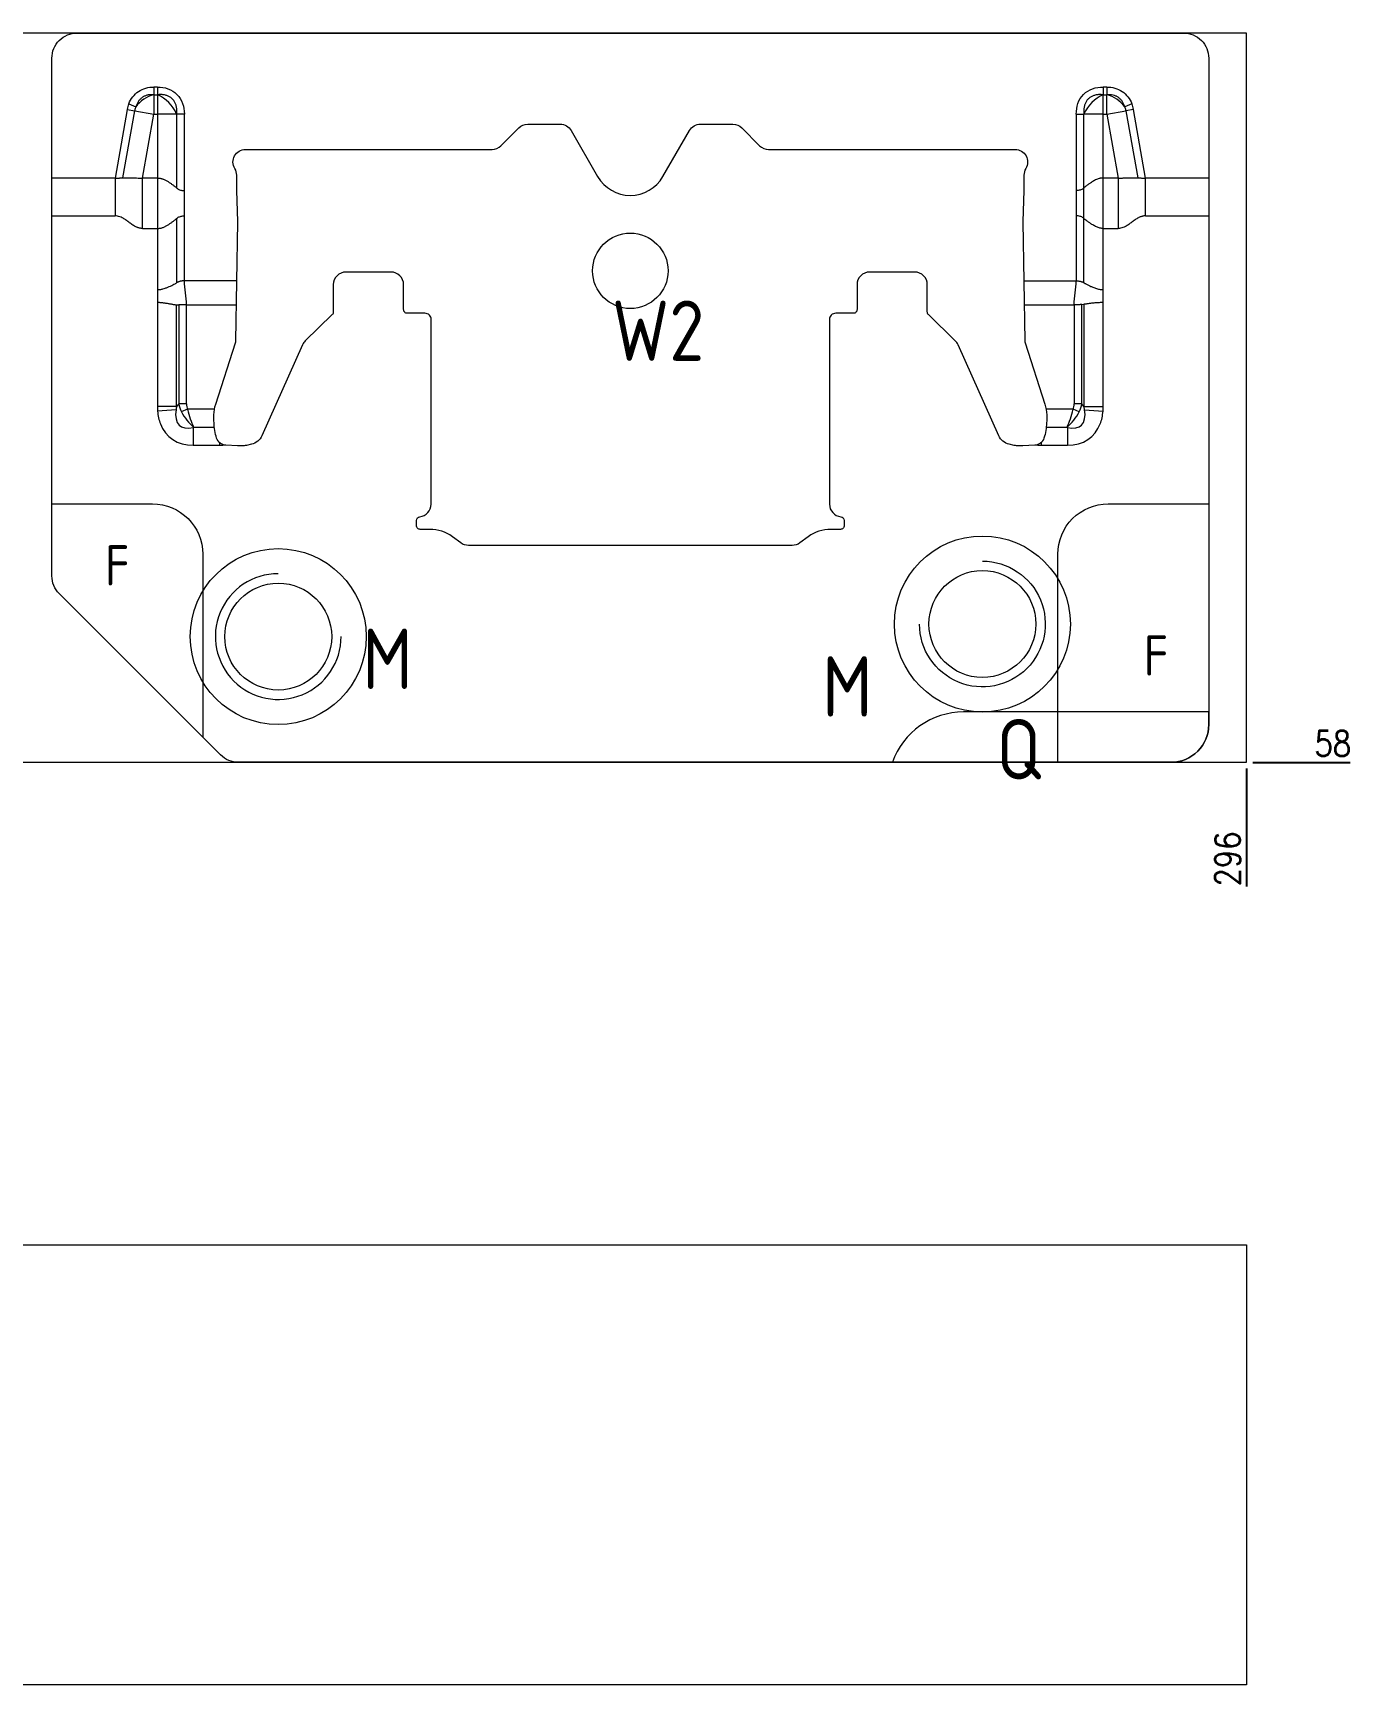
# Model space of a CAD drawing. Header units: millimetres. Extents: x 102521 to 102970, y 653 to 942.
# Drawn here: x 102853.4 to 102958.3, y 803.3 to 934.7 of the extents above; entities that cross this region are included whole.
import ezdxf
from ezdxf.enums import TextEntityAlignment as Align

# ---------------------------------------------------------------- set-up
doc = ezdxf.new("R2010")
doc.units = ezdxf.units.MM
doc.linetypes.add('$TD_AUDIT_GENERATED_(575F8F)', pattern=[0])
doc.linetypes.add('HIDDEN', pattern=[0])
for name, color, linetype in [('DIE_P', 2, 'Continuous'), ('DIE_P_O', 1, '$TD_AUDIT_GENERATED_(575F8F)'), ('DIM', 4, 'Continuous'), ('PRESS', 3, 'Continuous'), ('TEXT', 4, 'Continuous')]:
    doc.layers.add(name, color=color, linetype=linetype)
doc.styles.add('gbenor', font='gbenor.shx', dxfattribs={"bigfont": 'gbcbig.shx'})
doc.styles.get("Standard").update_dxf_attribs({"font": 'txt.shx', "width": 0.85, "bigfont": 'ctxt.shx'})
doc.dimstyles.new('T-2-WX', dxfattribs={"dimtxt": 2, "dimasz": 2, "dimexe": 0.5, "dimexo": 0.5, "dimgap": 0.5, "dimtad": 1, "dimtxsty": 'Standard', "dimblk": 'OPEN30', "dimcen": 0, "dimazin": 3, "dimtfac": 1, "dimtmove": 0, "dimatfit": 3, "dimldrblk": 'OPEN30', "dimlwd": -1, "dimlwe": -1})

# ---------------------------------------------------------------- blocks, each defined once
blk = doc.blocks.new('*D7579')
at = {"layer": 'Defpoints', "color": 0}
for p in [(102653.87, 934.72), (102949.87, 876.72), (102954.87, 876.72)]:
    blk.add_point(p, dxfattribs=at)
at = {"layer": 'DIM', "color": 0}
blk.add_line((102950.37, 876.72), (102958.12, 876.72), dxfattribs=at)
at = {"layer": 'DIM', "color": 0, "lineweight": 5, "insert": (102956.74, 878.22), "char_height": 2, "attachment_point": 5}
blk.add_mtext('58', dxfattribs=at)
blk = doc.blocks.new('_Open30')
blk = doc.blocks.new('*D7582')
at = {"layer": 'Defpoints', "color": 0}
for p in [(102653.87, 934.72), (102949.87, 876.72), (102949.87, 871.72)]:
    blk.add_point(p, dxfattribs=at)
at = {"layer": 'DIM', "color": 0}
blk.add_line((102949.87, 876.22), (102949.87, 866.85), dxfattribs=at)
at = {"layer": 'DIM', "color": 0, "lineweight": 5, "insert": (102948.37, 869.04), "char_height": 2, "attachment_point": 5, "rotation": 90}
blk.add_mtext('296', dxfattribs=at)

msp = doc.modelspace()

# ---------------------------------------------------------------- linework, layer by layer
at = {"layer": 'DIE_P', "linetype": 'Continuous', "lineweight": 5}
for p, q in [((102863.256, 930.426), (102862.962, 930.426)), ((102862.962, 930.426), (102862.962, 929.814)), ((102862.962, 930.426), (102862.962, 929.814)), ((102863.256, 930.426), (102862.962, 930.426)), ((102862.962, 930.426), (102862.962, 929.814)), ((102862.962, 930.426), (102862.962, 929.814)), ((102863.256, 930.426), (102863.256, 930.426)), ((102863.256, 930.426), (102863.256, 929.814)), ((102863.256, 930.426), (102863.256, 929.814)), ((102863.256, 930.426), (102863.256, 930.426)), ((102863.256, 930.426), (102863.256, 929.814)), ((102863.256, 930.426), (102863.256, 929.814)), ((102938.478, 930.426), (102938.477, 930.426)), ((102938.477, 930.426), (102938.477, 929.814)), ((102938.478, 930.426), (102938.477, 930.426)), ((102938.477, 930.426), (102938.477, 929.814)), ((102938.478, 930.426), (102938.478, 929.814)), ((102938.771, 930.426), (102938.478, 930.426)), ((102938.478, 930.426), (102938.478, 929.814)), ((102938.771, 930.426), (102938.478, 930.426)), ((102938.771, 930.426), (102938.771, 929.814)), ((102938.771, 930.426), (102938.771, 929.814)), ((102938.772, 930.426), (102938.772, 929.814)), ((102938.772, 930.426), (102938.772, 929.814)), ((102860.978, 929.095), (102861.545, 928.863)), ((102860.978, 929.095), (102861.545, 928.863)), ((102862.962, 929.814), (102863.256, 929.814)), ((102862.962, 929.814), (102862.962, 928.282)), ((102862.962, 929.814), (102863.256, 929.814)), ((102862.962, 929.814), (102862.962, 928.282)), ((102863.256, 929.814), (102863.256, 928.282)), ((102863.256, 929.814), (102863.256, 928.282)), ((102938.477, 929.814), (102938.771, 929.814)), ((102938.477, 929.814), (102938.771, 929.814)), ((102938.478, 928.282), (102938.478, 929.814)), ((102938.478, 928.282), (102938.478, 929.814)), ((102938.771, 928.282), (102938.771, 929.814)), ((102938.771, 928.282), (102938.771, 929.814)), ((102940.756, 929.095), (102940.189, 928.863)), ((102940.756, 929.095), (102940.189, 928.863)), ((102860.85, 928.654), (102859.887, 923.192)), ((102860.85, 928.654), (102859.887, 923.192)), ((102860.512, 923.205), (102861.454, 928.548)), ((102860.512, 923.205), (102861.454, 928.548)), ((102860.85, 928.654), (102861.454, 928.548)), ((102860.85, 928.654), (102861.454, 928.548)), ((102861.454, 928.548), (102862.962, 928.282)), ((102861.454, 928.548), (102862.962, 928.282)), ((102862.065, 923.192), (102862.962, 928.282)), ((102862.065, 923.192), (102862.962, 928.282)), ((102862.962, 928.282), (102863.256, 928.282)), ((102862.962, 928.282), (102863.256, 928.282)), ((102864.788, 928.282), (102863.256, 928.282)), ((102863.256, 928.282), (102863.256, 923.192)), ((102864.788, 928.282), (102863.256, 928.282)), ((102863.256, 928.282), (102863.256, 923.192)), ((102865.401, 928.282), (102864.788, 928.282)), ((102865.401, 928.282), (102864.788, 928.282)), ((102864.788, 928.282), (102864.788, 922.407)), ((102865.401, 928.282), (102864.788, 928.282)), ((102865.401, 928.282), (102864.788, 928.282)), ((102864.788, 928.282), (102864.788, 922.407)), ((102865.401, 922.192), (102865.401, 928.282)), ((102865.401, 928.282), (102865.401, 928.282)), ((102865.401, 922.192), (102865.401, 928.282)), ((102865.401, 928.282), (102865.401, 928.282)), ((102936.333, 928.282), (102936.333, 928.282)), ((102936.333, 928.282), (102936.946, 928.282)), ((102936.333, 928.282), (102936.946, 928.282)), ((102936.333, 928.282), (102936.333, 922.192)), ((102936.333, 928.282), (102936.333, 928.282)), ((102936.333, 928.282), (102936.946, 928.282)), ((102936.333, 928.282), (102936.946, 928.282)), ((102936.333, 928.282), (102936.333, 922.192)), ((102938.478, 928.282), (102936.946, 928.282)), ((102936.946, 922.407), (102936.946, 928.282)), ((102938.478, 928.282), (102936.946, 928.282)), ((102936.946, 922.407), (102936.946, 928.282)), ((102938.478, 923.192), (102938.478, 928.282)), ((102938.478, 928.282), (102938.771, 928.282)), ((102938.478, 923.192), (102938.478, 928.282)), ((102938.478, 928.282), (102938.771, 928.282)), ((102938.771, 928.282), (102940.28, 928.548)), ((102938.771, 928.282), (102940.28, 928.548)), ((102938.771, 928.282), (102939.668, 923.192)), ((102938.771, 928.282), (102939.668, 923.192)), ((102940.883, 928.654), (102940.28, 928.548)), ((102940.883, 928.654), (102940.28, 928.548)), ((102940.28, 928.548), (102941.222, 923.205)), ((102940.28, 928.548), (102941.222, 923.205)), ((102941.846, 923.192), (102940.883, 928.654)), ((102941.846, 923.192), (102940.883, 928.654)), ((102859.887, 923.192), (102854.867, 923.192)), ((102863.256, 923.192), (102862.065, 923.192)), ((102862.065, 919.182), (102862.065, 923.192)), ((102863.256, 923.192), (102862.065, 923.192)), ((102862.065, 919.182), (102862.065, 923.192)), ((102863.256, 923.192), (102863.256, 919.182)), ((102863.256, 923.192), (102863.256, 919.182)), ((102936.946, 919.967), (102936.946, 922.407)), ((102936.946, 919.967), (102936.946, 922.407)), ((102939.668, 923.192), (102938.478, 923.192)), ((102938.478, 919.182), (102938.478, 923.192)), ((102939.668, 923.192), (102938.478, 923.192)), ((102938.478, 919.182), (102938.478, 923.192)), ((102939.668, 923.192), (102939.668, 919.182)), ((102939.668, 923.192), (102939.668, 919.182)), ((102946.867, 923.192), (102941.846, 923.192)), ((102865.401, 920.182), (102865.401, 922.192)), ((102865.401, 920.182), (102865.401, 922.192)), ((102936.333, 922.192), (102936.333, 920.182)), ((102936.333, 922.192), (102936.333, 920.182)), ((102854.867, 920.182), (102859.887, 920.182)), ((102864.788, 919.967), (102864.788, 914.857)), ((102864.788, 919.967), (102864.788, 914.857)), ((102865.401, 915.011), (102865.401, 920.182)), ((102865.401, 915.011), (102865.401, 920.182)), ((102936.333, 920.182), (102936.333, 915.011)), ((102936.333, 920.182), (102936.333, 915.011)), ((102936.946, 914.857), (102936.946, 919.967)), ((102936.946, 914.857), (102936.946, 919.967)), ((102941.846, 920.182), (102946.867, 920.182)), ((102862.065, 919.182), (102863.256, 919.182)), ((102862.065, 919.182), (102863.256, 919.182)), ((102863.256, 919.182), (102863.256, 914.311)), ((102863.256, 919.182), (102863.256, 914.311)), ((102938.478, 919.182), (102939.668, 919.182)), ((102938.478, 914.311), (102938.478, 919.182)), ((102938.478, 919.182), (102939.668, 919.182)), ((102938.478, 914.311), (102938.478, 919.182)), ((102863.256, 914.311), (102863.256, 913.311)), ((102863.256, 914.311), (102863.256, 913.311)), ((102863.256, 913.311), (102863.256, 905.03)), ((102863.256, 913.311), (102863.256, 905.03)), ((102864.788, 913.109), (102864.957, 913.099)), ((102864.788, 905.03), (102864.788, 913.109)), ((102864.788, 913.109), (102864.957, 913.099)), ((102864.788, 905.03), (102864.788, 913.109)), ((102864.957, 913.099), (102864.957, 905.231)), ((102864.957, 913.099), (102864.957, 905.231)), ((102865.57, 905.231), (102865.57, 913.099)), ((102865.57, 905.231), (102865.57, 913.099)), ((102936.163, 913.099), (102936.163, 905.231)), ((102936.163, 913.099), (102936.163, 905.231)), ((102936.776, 913.139), (102936.945, 913.167)), ((102936.776, 913.139), (102936.945, 913.167)), ((102936.776, 905.231), (102936.776, 913.139)), ((102936.776, 905.231), (102936.776, 913.139)), ((102936.945, 913.167), (102936.945, 905.03)), ((102936.945, 913.167), (102936.945, 905.03)), ((102938.478, 913.311), (102938.478, 914.311)), ((102938.478, 913.311), (102938.478, 914.311)), ((102938.478, 905.03), (102938.478, 913.311)), ((102938.478, 905.03), (102938.478, 913.311)), ((102864.957, 905.231), (102864.788, 905.03)), ((102864.957, 905.231), (102864.788, 905.03)), ((102865.57, 905.231), (102864.957, 905.231)), ((102865.57, 905.231), (102864.957, 905.231)), ((102936.776, 905.231), (102936.163, 905.231)), ((102936.776, 905.231), (102936.163, 905.231)), ((102936.945, 905.03), (102936.776, 905.231)), ((102936.945, 905.03), (102936.776, 905.231)), ((102864.788, 905.03), (102863.256, 905.03)), ((102864.788, 905.03), (102863.256, 905.03)), ((102864.738, 904.768), (102863.272, 904.644)), ((102864.738, 904.768), (102863.272, 904.644)), ((102865.647, 904.803), (102865.16, 904.607)), ((102865.647, 904.803), (102865.16, 904.607)), ((102867.794, 904.803), (102865.647, 904.803)), ((102867.794, 904.803), (102865.647, 904.803)), ((102936.087, 904.803), (102933.94, 904.803)), ((102936.087, 904.803), (102933.94, 904.803)), ((102936.573, 904.607), (102936.087, 904.803)), ((102936.573, 904.607), (102936.087, 904.803)), ((102936.945, 905.03), (102938.478, 905.03)), ((102936.945, 905.03), (102938.478, 905.03)), ((102936.995, 904.768), (102938.462, 904.644)), ((102936.995, 904.768), (102938.462, 904.644)), ((102866.104, 903.358), (102866.13, 903.389)), ((102866.104, 903.358), (102866.13, 903.389)), ((102867.79, 903.358), (102866.104, 903.358)), ((102866.104, 903.358), (102866.104, 901.944)), ((102867.79, 903.358), (102866.104, 903.358)), ((102866.104, 903.358), (102866.104, 901.944)), ((102866.13, 903.389), (102867.786, 903.389)), ((102866.13, 903.389), (102867.786, 903.389)), ((102935.629, 903.358), (102933.944, 903.358)), ((102935.629, 903.358), (102933.944, 903.358)), ((102933.947, 903.389), (102935.604, 903.389)), ((102933.947, 903.389), (102935.604, 903.389)), ((102935.604, 903.389), (102935.629, 903.358)), ((102935.604, 903.389), (102935.629, 903.358)), ((102935.629, 903.358), (102935.629, 901.944)), ((102935.629, 903.358), (102935.629, 901.944)), ((102866.104, 901.944), (102867.867, 901.944)), ((102866.104, 901.944), (102867.867, 901.944)), ((102867.867, 901.944), (102868.196, 901.944)), ((102867.867, 901.944), (102868.196, 901.944)), ((102868.196, 902.145), (102868.196, 901.944)), ((102868.196, 902.145), (102868.196, 901.944)), ((102933.538, 902.145), (102933.538, 901.944)), ((102933.538, 902.145), (102933.538, 901.944)), ((102933.538, 901.944), (102933.867, 901.944)), ((102933.538, 901.944), (102933.867, 901.944)), ((102933.867, 901.944), (102935.629, 901.944)), ((102933.867, 901.944), (102935.629, 901.944))]:
    msp.add_line(p, q, dxfattribs=at)
at = {"layer": 'DIE_P', "color": 1, "linetype": 'Continuous', "lineweight": 5, "ltscale": 10}
msp.add_lwpolyline([(102854.867, 891.551), (102854.867, 932.722, -0.4142136), (102856.867, 934.722), (102944.867, 934.722, -0.4142136), (102946.867, 932.722), (102946.867, 879.722, -0.4142136), (102943.867, 876.722), (102869.695, 876.722, -0.1989124), (102868.281, 877.308), (102855.452, 890.137, -0.1989124)], format="xyb", close=True, dxfattribs=at)
at = {"layer": 'DIE_P', "linetype": 'Continuous', "lineweight": 5, "flags": 128}
for points in [[(102862.962, 930.426), (102862.962, 930.426), (102862.962, 930.426), (102862.962, 930.426), (102862.962, 930.426), (102862.962, 930.426), (102862.962, 930.426), (102862.962, 930.426), (102862.962, 930.426)], [(102862.962, 930.426), (102862.962, 930.426), (102862.962, 930.426), (102862.962, 930.426), (102862.962, 930.426), (102862.962, 930.426), (102862.962, 930.426), (102862.962, 930.426), (102862.962, 930.426)], [(102938.772, 930.426), (102938.772, 930.426), (102938.772, 930.426), (102938.771, 930.426), (102938.771, 930.426), (102938.771, 930.426), (102938.771, 930.426), (102938.771, 930.426), (102938.771, 930.426)], [(102938.772, 930.426), (102938.772, 930.426), (102938.772, 930.426), (102938.771, 930.426), (102938.771, 930.426), (102938.771, 930.426), (102938.771, 930.426), (102938.771, 930.426), (102938.771, 930.426)], [(102862.962, 929.814), (102862.962, 929.814), (102862.962, 929.814), (102862.962, 929.814), (102862.962, 929.814), (102862.962, 929.814), (102862.962, 929.814), (102862.962, 929.814), (102862.962, 929.814)], [(102862.962, 929.814), (102862.962, 929.814), (102862.962, 929.814), (102862.962, 929.814), (102862.962, 929.814), (102862.962, 929.814), (102862.962, 929.814), (102862.962, 929.814), (102862.962, 929.814)], [(102938.771, 929.814), (102938.771, 929.814), (102938.771, 929.814), (102938.771, 929.814), (102938.771, 929.814), (102938.771, 929.814), (102938.771, 929.814), (102938.771, 929.814), (102938.772, 929.814)], [(102938.771, 929.814), (102938.771, 929.814), (102938.771, 929.814), (102938.771, 929.814), (102938.771, 929.814), (102938.771, 929.814), (102938.771, 929.814), (102938.771, 929.814), (102938.772, 929.814)]]:
    msp.add_lwpolyline(points, dxfattribs=at)
at = {"layer": 'DIE_P', "color": 1, "lineweight": 5}
msp.add_lwpolyline([(102881.836, 915.713), (102878.248, 915.713, 0.4142136), (102877.248, 914.713), (102877.248, 912.546, -0.2021422), (102877.158, 912.331), (102875.019, 910.245, 0.0944881), (102874.805, 909.938), (102871.564, 902.7, -0.234761), (102870.739, 902.021), (102870.34, 901.929, -0.0479446), (102870.151, 901.904), (102869.727, 901.888, -0.0220851), (102869.639, 901.889), (102868.691, 901.939, -0.3146638), (102867.969, 902.502, -0.0658431), (102867.762, 903.727, -0.0208931), (102867.75, 904.358, -0.0728044), (102867.896, 905.215), (102869.478, 910.088, 0.07437), (102869.503, 910.234), (102869.663, 919.671, 0.0139664), (102869.663, 919.727), (102869.567, 922.192), (102869.567, 923.419, 0.1395991), (102869.417, 923.946, -0.5878017), (102870.267, 925.472), (102889.875, 925.472, 0.1989124), (102890.582, 925.765), (102891.996, 927.179, -0.1989124), (102892.704, 927.472), (102895.289, 927.472, -0.2679492), (102896.155, 926.972), (102898.269, 923.312, 0.5773503), (102903.465, 923.312), (102905.578, 926.972, -0.2679492), (102906.444, 927.472), (102909.03, 927.472, -0.1989124), (102909.737, 927.179), (102911.151, 925.765, 0.1989124), (102911.858, 925.472), (102931.467, 925.472, -0.5878017), (102932.317, 923.946, 0.1395991), (102932.167, 923.419), (102932.167, 922.192), (102932.071, 919.727, 0.0139664), (102932.07, 919.671), (102932.231, 910.234, 0.07437), (102932.255, 910.088), (102933.837, 905.215, -0.0728044), (102933.983, 904.358, -0.0208931), (102933.972, 903.727, -0.0658431), (102933.765, 902.502, -0.3146638), (102933.042, 901.939), (102932.094, 901.889, -0.0220851), (102932.006, 901.888), (102931.583, 901.904, -0.0479446), (102931.393, 901.929), (102930.994, 902.021, -0.234761), (102930.169, 902.7), (102926.929, 909.938, 0.0944881), (102926.714, 910.245), (102924.576, 912.331, -0.2021422), (102924.485, 912.546), (102924.485, 914.713, 0.4142136), (102923.485, 915.713), (102919.897, 915.713, 0.4142136), (102918.897, 914.713), (102918.897, 912.731, -0.4154048), (102918.596, 912.431), (102917.205, 912.436, 0.4154048), (102916.703, 911.936), (102916.703, 897.251, 0.3862733), (102917.607, 896.256, -0.3862733), (102917.878, 895.957), (102917.878, 895.551, -0.4146128), (102917.577, 895.251), (102916.802, 895.252, 0.1602172), (102915.021, 894.669), (102914.338, 894.167, -0.1598678), (102913.745, 893.972), (102887.988, 893.972, -0.1598678), (102887.396, 894.167), (102886.713, 894.669, 0.1602172), (102884.931, 895.252), (102884.156, 895.251, -0.4146128), (102883.856, 895.551), (102883.856, 895.957, -0.3862733), (102884.127, 896.256, 0.3862733), (102885.031, 897.251), (102885.031, 911.936, 0.4154048), (102884.529, 912.436), (102883.137, 912.431, -0.4154048), (102882.836, 912.731), (102882.836, 914.713, 0.4142136)], format="xyb", close=True, dxfattribs=at)
at = {"layer": 'DIE_P', "color": 94, "linetype": 'Continuous', "lineweight": 5}
for points in [[(102854.867, 897.274), (102862.867, 897.274, -0.4142135), (102866.867, 893.274), (102866.867, 878.722), (102855.452, 890.137, -0.1989124), (102854.867, 891.551), (102854.867, 897.274)], [(102946.867, 897.274), (102946.867, 879.722, -0.4142136), (102943.867, 876.722), (102934.867, 876.722), (102934.867, 893.274, -0.4142136), (102938.867, 897.274), (102946.867, 897.274)]]:
    msp.add_lwpolyline(points, format="xyb", dxfattribs=at)
at = {"layer": 'DIE_P', "lineweight": 5}
for points in [[(102928.867, 892.722, -2.4142136), (102923.867, 887.722)], [(102872.867, 891.722, 2.4142136), (102877.867, 886.722)]]:
    msp.add_lwpolyline(points, format="xyb", dxfattribs=at)
at = {"layer": 'DIE_P', "color": 7, "lineweight": 5}
msp.add_lwpolyline([(102921.709, 876.722), (102943.867, 876.722, 0.4142136), (102946.867, 879.722), (102946.867, 880.726), (102927.367, 880.726, 0.318007)], format="xyb", close=True, dxfattribs=at)
at = {"layer": 'DIE_P', "linetype": 'Continuous', "lineweight": 5, "ltscale": 10}
for centre in [(102928.867, 887.722), (102872.867, 886.722)]:
    msp.add_circle(centre, 7, dxfattribs=at)
at = {"layer": 'DIE_P', "lineweight": 5}
for centre in [(102872.867, 886.722), (102928.867, 887.722)]:
    msp.add_circle(centre, 4.25, dxfattribs=at)
at = {"layer": 'DIE_P', "linetype": 'Continuous', "lineweight": 5}
for centre, radius, start, end in [((102862.962, 928.282), 2.145, 157.70914, 170), ((102862.962, 928.282), 2.145, 157.70914, 170), ((102862.962, 928.282), 1.532, 157.70914, 170), ((102862.962, 928.282), 1.532, 157.70914, 170), ((102863.718, 927.155), 2.764, 105.87878, 141.8461), ((102863.718, 927.155), 2.764, 105.87878, 141.8461), ((102862.092, 927.118), 2.936, 23.35432, 66.64568), ((102862.092, 927.118), 2.936, 23.35432, 66.64568), ((102939.641, 927.118), 2.936, 113.35432, 156.64568), ((102939.641, 927.118), 2.936, 113.35432, 156.64568), ((102938.015, 927.155), 2.764, 38.1539, 74.12122), ((102938.015, 927.155), 2.764, 38.1539, 74.12122), ((102938.771, 928.282), 1.532, 10, 22.29086), ((102938.771, 928.282), 1.532, 10, 22.29086), ((102938.771, 928.282), 2.145, 10, 22.29086), ((102938.771, 928.282), 2.145, 10, 22.29086)]:
    msp.add_arc(centre, radius, start, end, dxfattribs=at)
for centre, major_axis, ratio, start_param, end_param in [((102867.137, 906.003), (-1.581, -1.884), 0.8130776, 5.6560543, 5.9696198), ((102867.137, 906.003), (-1.581, -1.884), 0.8130776, 5.6560543, 5.9696198), ((102867.137, 906.003), (-1.268, -1.512), 0.6081204, 5.6560543, 5.9696198), ((102867.137, 906.003), (-1.268, -1.512), 0.6081204, 5.6560543, 5.9696198), ((102934.597, 906.003), (1.268, -1.512), 0.6081204, 0.3135655, 0.627131), ((102934.597, 906.003), (1.268, -1.512), 0.6081204, 0.3135655, 0.627131), ((102934.597, 906.003), (1.581, -1.884), 0.8130776, 0.3135655, 0.627131), ((102934.597, 906.003), (1.581, -1.884), 0.8130776, 0.3135655, 0.627131), ((102868.478, 907.601), (-4.228, -5.039), 0.6081204, 5.6560543, 5.7342401), ((102868.478, 907.601), (-4.228, -5.039), 0.6081204, 5.6560543, 5.7342401), ((102868.478, 907.601), (-4.228, -5.039), 0.6081204, 5.7342401, 5.9588907), ((102868.478, 907.601), (-4.228, -5.039), 0.6081204, 5.7342401, 5.9588907), ((102868.478, 907.601), (-3.446, -4.107), 0.3730366, 5.7342401, 6.755018), ((102868.478, 907.601), (-3.446, -4.107), 0.3730366, 5.7342401, 6.755018), ((102868.478, 907.601), (-3.446, -4.107), 0.3730366, 5.6560543, 5.7342401), ((102868.478, 907.601), (-3.446, -4.107), 0.3730366, 5.6560543, 5.7342401), ((102866.13, 904.803), (1.124, -1.742), 0.4511378, 4.5374351, 5.3228333), ((102866.13, 904.803), (1.124, -1.742), 0.4511378, 4.5374351, 5.3228333), ((102866.13, 904.803), (0.51, -1.997), 0.22754, 4.6542846, 5.4396827), ((102866.13, 904.803), (0.51, -1.997), 0.22754, 4.6542846, 5.4396827), ((102935.604, 904.803), (-0.51, -1.997), 0.22754, 0.8435026, 1.6289008), ((102935.604, 904.803), (-0.51, -1.997), 0.22754, 0.8435026, 1.6289008), ((102935.604, 904.803), (-1.124, -1.742), 0.4511378, 0.960352, 1.7457502), ((102935.604, 904.803), (-1.124, -1.742), 0.4511378, 0.960352, 1.7457502), ((102933.256, 907.601), (3.446, -4.107), 0.3730366, 5.8113526, 6.8321306), ((102933.256, 907.601), (3.446, -4.107), 0.3730366, 5.8113526, 6.8321306), ((102933.256, 907.601), (3.446, -4.107), 0.3730366, 0.5489452, 0.627131), ((102933.256, 907.601), (3.446, -4.107), 0.3730366, 0.5489452, 0.627131), ((102933.256, 907.601), (4.228, -5.039), 0.6081204, 0.3242946, 0.5489452), ((102933.256, 907.601), (4.228, -5.039), 0.6081204, 0.3242946, 0.5489452), ((102933.256, 907.601), (4.228, -5.039), 0.6081204, 0.5489452, 0.627131), ((102933.256, 907.601), (4.228, -5.039), 0.6081204, 0.5489452, 0.627131), ((102868.478, 907.601), (-4.228, -5.039), 0.6081204, 5.9588907, 6.755018), ((102868.478, 907.601), (-4.228, -5.039), 0.6081204, 5.9588907, 6.755018), ((102933.256, 907.601), (4.228, -5.039), 0.6081204, 5.8113526, 6.6074799), ((102933.256, 907.601), (4.228, -5.039), 0.6081204, 5.8113526, 6.6074799), ((102868.92, 907.742), (1.428, 5.712), 0.6963155, 3.313905, 3.3948065), ((102868.92, 907.742), (1.428, 5.712), 0.6963155, 3.313905, 3.3948065), ((102932.813, 907.742), (1.428, -5.712), 0.6963155, 6.0299717, 6.1108729), ((102932.813, 907.742), (1.428, -5.712), 0.6963155, 6.0299717, 6.1108729)]:
    msp.add_ellipse(centre, major_axis=major_axis, ratio=ratio, start_param=start_param, end_param=end_param, dxfattribs=at)
for points, knots in [([(102860.978, 929.095), (102861.058, 929.29), (102861.164, 929.478), (102861.425, 929.811), (102861.581, 929.957), (102861.932, 930.194), (102862.127, 930.283), (102862.536, 930.399), (102862.749, 930.426), (102862.962, 930.426)], [0, 0, 0, 0, 0.25, 0.25, 0.5, 0.5, 0.75, 0.75, 1, 1, 1, 1]), ([(102860.978, 929.095), (102861.058, 929.29), (102861.164, 929.478), (102861.425, 929.811), (102861.581, 929.957), (102861.932, 930.194), (102862.127, 930.283), (102862.536, 930.399), (102862.749, 930.426), (102862.962, 930.426)], [0, 0, 0, 0, 0.25, 0.25, 0.5, 0.5, 0.75, 0.75, 1, 1, 1, 1]), ([(102863.256, 930.426), (102863.54, 930.426), (102863.829, 930.386), (102864.364, 930.197), (102864.614, 930.048), (102865.017, 929.644), (102865.169, 929.395), (102865.36, 928.855), (102865.401, 928.568), (102865.401, 928.282)], [0, 0, 0, 0, 0.25, 0.25, 0.5, 0.5, 0.75, 0.75, 1, 1, 1, 1]), ([(102863.256, 930.426), (102863.54, 930.426), (102863.829, 930.386), (102864.364, 930.197), (102864.614, 930.048), (102865.017, 929.644), (102865.169, 929.395), (102865.36, 928.855), (102865.401, 928.568), (102865.401, 928.282)], [0, 0, 0, 0, 0.25, 0.25, 0.5, 0.5, 0.75, 0.75, 1, 1, 1, 1]), ([(102936.333, 928.282), (102936.333, 928.566), (102936.373, 928.854), (102936.562, 929.389), (102936.712, 929.639), (102937.115, 930.043), (102937.364, 930.194), (102937.904, 930.386), (102938.191, 930.426), (102938.477, 930.426)], [0, 0, 0, 0, 0.25, 0.25, 0.5, 0.5, 0.75, 0.75, 1, 1, 1, 1]), ([(102936.333, 928.282), (102936.333, 928.566), (102936.373, 928.854), (102936.562, 929.389), (102936.712, 929.639), (102937.115, 930.043), (102937.364, 930.194), (102937.904, 930.386), (102938.191, 930.426), (102938.477, 930.426)], [0, 0, 0, 0, 0.25, 0.25, 0.5, 0.5, 0.75, 0.75, 1, 1, 1, 1]), ([(102938.772, 930.426), (102938.983, 930.426), (102939.196, 930.399), (102939.604, 930.284), (102939.798, 930.195), (102940.15, 929.96), (102940.306, 929.813), (102940.569, 929.479), (102940.675, 929.292), (102940.756, 929.095)], [0, 0, 0, 0, 0.25, 0.25, 0.5, 0.5, 0.75, 0.75, 1, 1, 1, 1]), ([(102938.772, 930.426), (102938.983, 930.426), (102939.196, 930.399), (102939.604, 930.284), (102939.798, 930.195), (102940.15, 929.96), (102940.306, 929.813), (102940.569, 929.479), (102940.675, 929.292), (102940.756, 929.095)], [0, 0, 0, 0, 0.25, 0.25, 0.5, 0.5, 0.75, 0.75, 1, 1, 1, 1]), ([(102862.962, 929.814), (102862.919, 929.816), (102862.836, 929.822), (102862.712, 929.819), (102862.592, 929.807), (102862.477, 929.785), (102862.368, 929.755), (102862.263, 929.715), (102862.164, 929.667), (102862.039, 929.592), (102861.896, 929.475), (102861.749, 929.301), (102861.627, 929.095), (102861.573, 928.942), (102861.545, 928.863)], [0, 0, 0, 0, 0.0688566, 0.1353777, 0.1997982, 0.2623768, 0.3233956, 0.3831588, 0.44199, 0.5002286, 0.6171629, 0.737821, 0.8647123, 1, 1, 1, 1]), ([(102862.962, 929.814), (102862.919, 929.816), (102862.836, 929.822), (102862.712, 929.819), (102862.592, 929.807), (102862.477, 929.785), (102862.368, 929.755), (102862.263, 929.715), (102862.164, 929.667), (102862.039, 929.592), (102861.896, 929.475), (102861.749, 929.301), (102861.627, 929.095), (102861.573, 928.942), (102861.545, 928.863)], [0, 0, 0, 0, 0.0688566, 0.1353777, 0.1997982, 0.2623768, 0.3233956, 0.3831588, 0.44199, 0.5002286, 0.6171629, 0.737821, 0.8647123, 1, 1, 1, 1]), ([(102864.788, 928.282), (102864.792, 928.333), (102864.801, 928.432), (102864.801, 928.578), (102864.791, 928.718), (102864.772, 928.85), (102864.742, 928.975), (102864.703, 929.092), (102864.655, 929.201), (102864.598, 929.302), (102864.532, 929.394), (102864.432, 929.506), (102864.282, 929.627), (102864.068, 929.735), (102863.823, 929.803), (102863.547, 929.834), (102863.356, 929.82), (102863.256, 929.814)], [0, 0, 0, 0, 0.05976258, 0.11675842, 0.17115436, 0.2231423, 0.27294198, 0.32080327, 0.36700752, 0.41186727, 0.4557238, 0.49894217, 0.58635253, 0.67774141, 0.77577865, 0.88263692, 1, 1, 1, 1]), ([(102864.788, 928.282), (102864.792, 928.333), (102864.801, 928.432), (102864.801, 928.578), (102864.791, 928.718), (102864.772, 928.85), (102864.742, 928.975), (102864.703, 929.092), (102864.655, 929.201), (102864.598, 929.302), (102864.532, 929.394), (102864.432, 929.506), (102864.282, 929.627), (102864.068, 929.735), (102863.823, 929.803), (102863.547, 929.834), (102863.356, 929.82), (102863.256, 929.814)], [0, 0, 0, 0, 0.05976258, 0.11675842, 0.17115436, 0.2231423, 0.27294198, 0.32080327, 0.36700752, 0.41186727, 0.4557238, 0.49894217, 0.58635253, 0.67774141, 0.77577865, 0.88263692, 1, 1, 1, 1]), ([(102938.477, 929.814), (102938.426, 929.818), (102938.327, 929.826), (102938.181, 929.827), (102938.041, 929.817), (102937.909, 929.797), (102937.784, 929.768), (102937.667, 929.729), (102937.558, 929.681), (102937.457, 929.623), (102937.365, 929.557), (102937.253, 929.458), (102937.132, 929.308), (102937.024, 929.094), (102936.956, 928.848), (102936.925, 928.573), (102936.939, 928.382), (102936.946, 928.282)], [0, 0, 0, 0, 0.0597626, 0.1167584, 0.1711544, 0.2231423, 0.272942, 0.3208033, 0.3670075, 0.4118673, 0.4557238, 0.4989422, 0.5863525, 0.6777414, 0.7757786, 0.8826369, 1, 1, 1, 1]), ([(102938.477, 929.814), (102938.426, 929.818), (102938.327, 929.826), (102938.181, 929.827), (102938.041, 929.817), (102937.909, 929.797), (102937.784, 929.768), (102937.667, 929.729), (102937.558, 929.681), (102937.457, 929.623), (102937.365, 929.557), (102937.253, 929.458), (102937.132, 929.308), (102937.024, 929.094), (102936.956, 928.848), (102936.925, 928.573), (102936.939, 928.382), (102936.946, 928.282)], [0, 0, 0, 0, 0.0597626, 0.1167584, 0.1711544, 0.2231423, 0.272942, 0.3208033, 0.3670075, 0.4118673, 0.4557238, 0.4989422, 0.5863525, 0.6777414, 0.7757786, 0.8826369, 1, 1, 1, 1]), ([(102940.189, 928.863), (102940.175, 928.903), (102940.149, 928.983), (102940.099, 929.096), (102940.042, 929.202), (102939.979, 929.3), (102939.909, 929.39), (102939.833, 929.472), (102939.751, 929.546), (102939.634, 929.633), (102939.471, 929.721), (102939.254, 929.79), (102939.018, 929.825), (102938.855, 929.818), (102938.772, 929.814)], [0, 0, 0, 0, 0.0688566, 0.1353777, 0.1997982, 0.2623768, 0.3233956, 0.3831588, 0.44199, 0.5002286, 0.6171629, 0.737821, 0.8647123, 1, 1, 1, 1]), ([(102940.189, 928.863), (102940.175, 928.903), (102940.149, 928.983), (102940.099, 929.096), (102940.042, 929.202), (102939.979, 929.3), (102939.909, 929.39), (102939.833, 929.472), (102939.751, 929.546), (102939.634, 929.633), (102939.471, 929.721), (102939.254, 929.79), (102939.018, 929.825), (102938.855, 929.818), (102938.772, 929.814)], [0, 0, 0, 0, 0.0688566, 0.1353777, 0.1997982, 0.2623768, 0.3233956, 0.3831588, 0.44199, 0.5002286, 0.6171629, 0.737821, 0.8647123, 1, 1, 1, 1]), ([(102859.887, 923.192), (102859.914, 923.192), (102859.97, 923.192), (102860.055, 923.192), (102860.144, 923.193), (102860.234, 923.193), (102860.323, 923.195), (102860.4, 923.198), (102860.463, 923.201), (102860.496, 923.204), (102860.512, 923.205)], [0, 0, 0, 0, 0.11442638, 0.23608197, 0.3649657, 0.50107644, 0.64441294, 0.79497388, 0.90129949, 1, 1, 1, 1]), ([(102859.887, 923.192), (102859.914, 923.192), (102859.97, 923.192), (102860.055, 923.192), (102860.144, 923.193), (102860.234, 923.193), (102860.323, 923.195), (102860.4, 923.198), (102860.463, 923.201), (102860.496, 923.204), (102860.512, 923.205)], [0, 0, 0, 0, 0.11442638, 0.23608197, 0.3649657, 0.50107644, 0.64441294, 0.79497388, 0.90129949, 1, 1, 1, 1]), ([(102860.512, 923.205), (102860.53, 923.206), (102860.568, 923.208), (102860.686, 923.21), (102860.889, 923.209), (102861.175, 923.202), (102861.461, 923.195), (102861.749, 923.193), (102861.951, 923.193), (102862.065, 923.192)], [0, 0, 0, 0, 0.0466732, 0.0978556, 0.2882726, 0.4962573, 0.6571058, 0.8066462, 1, 1, 1, 1]), ([(102860.512, 923.205), (102860.53, 923.206), (102860.568, 923.208), (102860.686, 923.21), (102860.889, 923.209), (102861.175, 923.202), (102861.461, 923.195), (102861.749, 923.193), (102861.951, 923.193), (102862.065, 923.192)], [0, 0, 0, 0, 0.0466732, 0.0978556, 0.2882726, 0.4962573, 0.6571058, 0.8066462, 1, 1, 1, 1]), ([(102863.256, 923.192), (102863.286, 923.192), (102863.346, 923.19), (102863.436, 923.18), (102863.526, 923.163), (102863.616, 923.14), (102863.709, 923.109), (102863.807, 923.068), (102863.943, 923.002), (102864.11, 922.905), (102864.301, 922.777), (102864.484, 922.646), (102864.623, 922.54), (102864.722, 922.461), (102864.766, 922.425), (102864.788, 922.407)], [0, 0, 0, 0, 0.0464689, 0.0933494, 0.1408859, 0.1893128, 0.2388517, 0.2956135, 0.3578048, 0.4823501, 0.6130262, 0.7477481, 0.8820302, 0.9411898, 1, 1, 1, 1]), ([(102863.256, 923.192), (102863.286, 923.192), (102863.346, 923.19), (102863.436, 923.18), (102863.526, 923.163), (102863.616, 923.14), (102863.709, 923.109), (102863.807, 923.068), (102863.943, 923.002), (102864.11, 922.905), (102864.301, 922.777), (102864.484, 922.646), (102864.623, 922.54), (102864.722, 922.461), (102864.766, 922.425), (102864.788, 922.407)], [0, 0, 0, 0, 0.0464689, 0.0933494, 0.1408859, 0.1893128, 0.2388517, 0.2956135, 0.3578048, 0.4823501, 0.6130262, 0.7477481, 0.8820302, 0.9411898, 1, 1, 1, 1]), ([(102864.788, 922.407), (102864.801, 922.395), (102864.827, 922.371), (102864.871, 922.337), (102864.934, 922.297), (102865.021, 922.255), (102865.14, 922.219), (102865.268, 922.196), (102865.356, 922.194), (102865.401, 922.192)], [0, 0, 0, 0, 0.0947542, 0.1876572, 0.2788992, 0.4617151, 0.6414001, 0.820101, 1, 1, 1, 1]), ([(102864.788, 922.407), (102864.801, 922.395), (102864.827, 922.371), (102864.871, 922.337), (102864.934, 922.297), (102865.021, 922.255), (102865.14, 922.219), (102865.268, 922.196), (102865.356, 922.194), (102865.401, 922.192)], [0, 0, 0, 0, 0.0947542, 0.1876572, 0.2788992, 0.4617151, 0.6414001, 0.820101, 1, 1, 1, 1]), ([(102936.946, 922.407), (102936.934, 922.396), (102936.91, 922.374), (102936.853, 922.329), (102936.767, 922.278), (102936.639, 922.23), (102936.493, 922.198), (102936.387, 922.194), (102936.333, 922.192)], [0, 0, 0, 0, 0.0856481, 0.1703116, 0.3734217, 0.5685873, 0.7824992, 1, 1, 1, 1]), ([(102936.946, 922.407), (102936.934, 922.396), (102936.91, 922.374), (102936.853, 922.329), (102936.767, 922.278), (102936.639, 922.23), (102936.493, 922.198), (102936.387, 922.194), (102936.333, 922.192)], [0, 0, 0, 0, 0.0856481, 0.1703116, 0.3734217, 0.5685873, 0.7824992, 1, 1, 1, 1]), ([(102938.478, 923.192), (102938.45, 923.192), (102938.395, 923.191), (102938.314, 923.182), (102938.233, 923.169), (102938.13, 923.145), (102938.004, 923.103), (102937.809, 923.015), (102937.639, 922.914), (102937.46, 922.795), (102937.296, 922.681), (102937.11, 922.542), (102936.997, 922.45), (102936.946, 922.407)], [0, 0, 0, 0, 0.0424664, 0.084915, 0.1275282, 0.1704863, 0.2493178, 0.3368809, 0.513167, 0.573431, 0.7008473, 0.8637317, 1, 1, 1, 1]), ([(102938.478, 923.192), (102938.45, 923.192), (102938.395, 923.191), (102938.314, 923.182), (102938.233, 923.169), (102938.13, 923.145), (102938.004, 923.103), (102937.809, 923.015), (102937.639, 922.914), (102937.46, 922.795), (102937.296, 922.681), (102937.11, 922.542), (102936.997, 922.45), (102936.946, 922.407)], [0, 0, 0, 0, 0.0424664, 0.084915, 0.1275282, 0.1704863, 0.2493178, 0.3368809, 0.513167, 0.573431, 0.7008473, 0.8637317, 1, 1, 1, 1]), ([(102939.668, 923.192), (102939.717, 923.192), (102939.81, 923.192), (102939.943, 923.193), (102940.062, 923.194), (102940.168, 923.195), (102940.325, 923.197), (102940.558, 923.202), (102940.844, 923.209), (102941.047, 923.21), (102941.166, 923.208), (102941.204, 923.206), (102941.222, 923.205)], [0, 0, 0, 0, 0.0826602, 0.158299, 0.2269168, 0.2885141, 0.3430922, 0.5038851, 0.7118424, 0.9022137, 0.9533544, 1, 1, 1, 1]), ([(102939.668, 923.192), (102939.717, 923.192), (102939.81, 923.192), (102939.943, 923.193), (102940.062, 923.194), (102940.168, 923.195), (102940.325, 923.197), (102940.558, 923.202), (102940.844, 923.209), (102941.047, 923.21), (102941.166, 923.208), (102941.204, 923.206), (102941.222, 923.205)], [0, 0, 0, 0, 0.0826602, 0.158299, 0.2269168, 0.2885141, 0.3430922, 0.5038851, 0.7118424, 0.9022137, 0.9533544, 1, 1, 1, 1]), ([(102941.222, 923.205), (102941.237, 923.204), (102941.267, 923.201), (102941.342, 923.197), (102941.449, 923.194), (102941.588, 923.192), (102941.72, 923.192), (102941.806, 923.192), (102941.846, 923.192)], [0, 0, 0, 0, 0.09390749, 0.19456542, 0.42620571, 0.63766852, 0.82893802, 1, 1, 1, 1]), ([(102941.222, 923.205), (102941.237, 923.204), (102941.267, 923.201), (102941.342, 923.197), (102941.449, 923.194), (102941.588, 923.192), (102941.72, 923.192), (102941.806, 923.192), (102941.846, 923.192)], [0, 0, 0, 0, 0.09390749, 0.19456542, 0.42620571, 0.63766852, 0.82893802, 1, 1, 1, 1]), ([(102862.065, 919.182), (102862.034, 919.183), (102861.971, 919.185), (102861.876, 919.199), (102861.78, 919.22), (102861.684, 919.251), (102861.586, 919.29), (102861.479, 919.343), (102861.359, 919.412), (102861.186, 919.525), (102860.976, 919.682), (102860.766, 919.839), (102860.594, 919.953), (102860.443, 920.04), (102860.274, 920.116), (102860.08, 920.172), (102859.95, 920.179), (102859.887, 920.182)], [0, 0, 0, 0, 0.0383239, 0.0773842, 0.1174882, 0.1589199, 0.2019372, 0.2467703, 0.3054386, 0.3721189, 0.5000979, 0.6280768, 0.6945557, 0.7534253, 0.841157, 0.9226249, 1, 1, 1, 1]), ([(102862.065, 919.182), (102862.034, 919.183), (102861.971, 919.185), (102861.876, 919.199), (102861.78, 919.22), (102861.684, 919.251), (102861.586, 919.29), (102861.479, 919.343), (102861.359, 919.412), (102861.186, 919.525), (102860.976, 919.682), (102860.766, 919.839), (102860.594, 919.953), (102860.443, 920.04), (102860.274, 920.116), (102860.08, 920.172), (102859.95, 920.179), (102859.887, 920.182)], [0, 0, 0, 0, 0.0383239, 0.0773842, 0.1174882, 0.1589199, 0.2019372, 0.2467703, 0.3054386, 0.3721189, 0.5000979, 0.6280768, 0.6945557, 0.7534253, 0.841157, 0.9226249, 1, 1, 1, 1]), ([(102863.256, 919.182), (102863.282, 919.183), (102863.335, 919.184), (102863.414, 919.192), (102863.502, 919.206), (102863.601, 919.229), (102863.743, 919.277), (102863.917, 919.357), (102864.115, 919.473), (102864.307, 919.601), (102864.491, 919.734), (102864.628, 919.839), (102864.726, 919.916), (102864.767, 919.95), (102864.788, 919.967)], [0, 0, 0, 0, 0.04110726, 0.0819871, 0.12280399, 0.18019902, 0.24040038, 0.36012029, 0.48561624, 0.61729681, 0.75296402, 0.88796232, 0.94414157, 1, 1, 1, 1]), ([(102863.256, 919.182), (102863.282, 919.183), (102863.335, 919.184), (102863.414, 919.192), (102863.502, 919.206), (102863.601, 919.229), (102863.743, 919.277), (102863.917, 919.357), (102864.115, 919.473), (102864.307, 919.601), (102864.491, 919.734), (102864.628, 919.839), (102864.726, 919.916), (102864.767, 919.95), (102864.788, 919.967)], [0, 0, 0, 0, 0.04110726, 0.0819871, 0.12280399, 0.18019902, 0.24040038, 0.36012029, 0.48561624, 0.61729681, 0.75296402, 0.88796232, 0.94414157, 1, 1, 1, 1]), ([(102864.788, 919.967), (102864.801, 919.98), (102864.827, 920.004), (102864.871, 920.038), (102864.934, 920.078), (102865.022, 920.12), (102865.14, 920.156), (102865.268, 920.178), (102865.356, 920.181), (102865.401, 920.182)], [0, 0, 0, 0, 0.09527871, 0.18867951, 0.2803959, 0.46280137, 0.64210835, 0.82045154, 1, 1, 1, 1]), ([(102864.788, 919.967), (102864.801, 919.98), (102864.827, 920.004), (102864.871, 920.038), (102864.934, 920.078), (102865.022, 920.12), (102865.14, 920.156), (102865.268, 920.178), (102865.356, 920.181), (102865.401, 920.182)], [0, 0, 0, 0, 0.09527871, 0.18867951, 0.2803959, 0.46280137, 0.64210835, 0.82045154, 1, 1, 1, 1]), ([(102936.946, 919.967), (102936.934, 919.979), (102936.91, 920.001), (102936.853, 920.046), (102936.767, 920.097), (102936.639, 920.145), (102936.493, 920.177), (102936.387, 920.18), (102936.333, 920.182)], [0, 0, 0, 0, 0.0856659, 0.1703467, 0.3734482, 0.5686056, 0.7825084, 1, 1, 1, 1]), ([(102936.946, 919.967), (102936.934, 919.979), (102936.91, 920.001), (102936.853, 920.046), (102936.767, 920.097), (102936.639, 920.145), (102936.493, 920.177), (102936.387, 920.18), (102936.333, 920.182)], [0, 0, 0, 0, 0.0856659, 0.1703467, 0.3734482, 0.5686056, 0.7825084, 1, 1, 1, 1]), ([(102938.478, 919.182), (102938.45, 919.183), (102938.395, 919.184), (102938.314, 919.192), (102938.233, 919.206), (102938.13, 919.23), (102938.004, 919.272), (102937.809, 919.36), (102937.639, 919.461), (102937.46, 919.579), (102937.296, 919.694), (102937.11, 919.833), (102936.997, 919.925), (102936.946, 919.967)], [0, 0, 0, 0, 0.04246638, 0.084915, 0.12752823, 0.17048631, 0.24931779, 0.33688094, 0.51316702, 0.57343102, 0.70084728, 0.86373168, 1, 1, 1, 1]), ([(102938.478, 919.182), (102938.45, 919.183), (102938.395, 919.184), (102938.314, 919.192), (102938.233, 919.206), (102938.13, 919.23), (102938.004, 919.272), (102937.809, 919.36), (102937.639, 919.461), (102937.46, 919.579), (102937.296, 919.694), (102937.11, 919.833), (102936.997, 919.925), (102936.946, 919.967)], [0, 0, 0, 0, 0.04246638, 0.084915, 0.12752823, 0.17048631, 0.24931779, 0.33688094, 0.51316702, 0.57343102, 0.70084728, 0.86373168, 1, 1, 1, 1]), ([(102941.846, 920.182), (102941.815, 920.182), (102941.752, 920.18), (102941.657, 920.166), (102941.562, 920.144), (102941.465, 920.114), (102941.367, 920.074), (102941.26, 920.022), (102941.14, 919.953), (102940.968, 919.839), (102940.757, 919.682), (102940.547, 919.525), (102940.375, 919.412), (102940.225, 919.325), (102940.055, 919.249), (102939.861, 919.193), (102939.731, 919.186), (102939.668, 919.182)], [0, 0, 0, 0, 0.0383239, 0.0773842, 0.1174882, 0.1589199, 0.2019372, 0.2467703, 0.3054386, 0.3721189, 0.5000979, 0.6280768, 0.6945557, 0.7534253, 0.841157, 0.9226249, 1, 1, 1, 1]), ([(102941.846, 920.182), (102941.815, 920.182), (102941.752, 920.18), (102941.657, 920.166), (102941.562, 920.144), (102941.465, 920.114), (102941.367, 920.074), (102941.26, 920.022), (102941.14, 919.953), (102940.968, 919.839), (102940.757, 919.682), (102940.547, 919.525), (102940.375, 919.412), (102940.225, 919.325), (102940.055, 919.249), (102939.861, 919.193), (102939.731, 919.186), (102939.668, 919.182)], [0, 0, 0, 0, 0.0383239, 0.0773842, 0.1174882, 0.1589199, 0.2019372, 0.2467703, 0.3054386, 0.3721189, 0.5000979, 0.6280768, 0.6945557, 0.7534253, 0.841157, 0.9226249, 1, 1, 1, 1]), ([(102863.256, 914.311), (102863.292, 914.311), (102863.364, 914.313), (102863.472, 914.324), (102863.582, 914.343), (102863.719, 914.374), (102863.894, 914.43), (102864.097, 914.511), (102864.301, 914.603), (102864.489, 914.695), (102864.633, 914.77), (102864.725, 914.821), (102864.767, 914.845), (102864.783, 914.854), (102864.788, 914.857)], [0, 0, 0, 0, 0.0581256, 0.1175628, 0.1785596, 0.2413457, 0.3511731, 0.4880866, 0.6200279, 0.7557932, 0.8906465, 0.9556664, 0.987156, 1, 1, 1, 1]), ([(102863.256, 914.311), (102863.292, 914.311), (102863.364, 914.313), (102863.472, 914.324), (102863.582, 914.343), (102863.719, 914.374), (102863.894, 914.43), (102864.097, 914.511), (102864.301, 914.603), (102864.489, 914.695), (102864.633, 914.77), (102864.725, 914.821), (102864.767, 914.845), (102864.783, 914.854), (102864.788, 914.857)], [0, 0, 0, 0, 0.0581256, 0.1175628, 0.1785596, 0.2413457, 0.3511731, 0.4880866, 0.6200279, 0.7557932, 0.8906465, 0.9556664, 0.987156, 1, 1, 1, 1]), ([(102865.401, 915.011), (102865.373, 915.01), (102865.318, 915.01), (102865.236, 915.003), (102865.156, 914.992), (102865.079, 914.977), (102865.005, 914.958), (102864.93, 914.932), (102864.855, 914.899), (102864.81, 914.871), (102864.788, 914.857)], [0, 0, 0, 0, 0.1149556, 0.2301026, 0.3457498, 0.4622019, 0.5797576, 0.698707, 0.8485565, 1, 1, 1, 1]), ([(102865.401, 915.011), (102865.373, 915.01), (102865.318, 915.01), (102865.236, 915.003), (102865.156, 914.992), (102865.079, 914.977), (102865.005, 914.958), (102864.93, 914.932), (102864.855, 914.899), (102864.81, 914.871), (102864.788, 914.857)], [0, 0, 0, 0, 0.1149556, 0.2301026, 0.3457498, 0.4622019, 0.5797576, 0.698707, 0.8485565, 1, 1, 1, 1]), ([(102936.333, 915.011), (102936.36, 915.01), (102936.413, 915.01), (102936.493, 915.003), (102936.572, 914.993), (102936.647, 914.979), (102936.72, 914.96), (102936.789, 914.937), (102936.849, 914.912), (102936.902, 914.885), (102936.931, 914.867), (102936.946, 914.857)], [0, 0, 0, 0, 0.11202386, 0.22431757, 0.33716862, 0.45086028, 0.56566959, 0.68186561, 0.79970788, 0.9006076, 1, 1, 1, 1]), ([(102936.333, 915.011), (102936.36, 915.01), (102936.413, 915.01), (102936.493, 915.003), (102936.572, 914.993), (102936.647, 914.979), (102936.72, 914.96), (102936.789, 914.937), (102936.849, 914.912), (102936.902, 914.885), (102936.931, 914.867), (102936.946, 914.857)], [0, 0, 0, 0, 0.11202386, 0.22431757, 0.33716862, 0.45086028, 0.56566959, 0.68186561, 0.79970788, 0.9006076, 1, 1, 1, 1]), ([(102936.946, 914.857), (102936.969, 914.843), (102937.019, 914.814), (102937.104, 914.768), (102937.203, 914.716), (102937.332, 914.652), (102937.463, 914.589), (102937.647, 914.506), (102937.823, 914.435), (102938.02, 914.373), (102938.169, 914.338), (102938.321, 914.315), (102938.426, 914.312), (102938.478, 914.311)], [0, 0, 0, 0, 0.0632332, 0.133321, 0.2102658, 0.2940694, 0.4185794, 0.4826754, 0.6603513, 0.7489851, 0.8288036, 0.9151757, 1, 1, 1, 1]), ([(102936.946, 914.857), (102936.969, 914.843), (102937.019, 914.814), (102937.104, 914.768), (102937.203, 914.716), (102937.332, 914.652), (102937.463, 914.589), (102937.647, 914.506), (102937.823, 914.435), (102938.02, 914.373), (102938.169, 914.338), (102938.321, 914.315), (102938.426, 914.312), (102938.478, 914.311)], [0, 0, 0, 0, 0.0632332, 0.133321, 0.2102658, 0.2940694, 0.4185794, 0.4826754, 0.6603513, 0.7489851, 0.8288036, 0.9151757, 1, 1, 1, 1]), ([(102863.256, 913.311), (102863.3, 913.31), (102863.388, 913.309), (102863.521, 913.3), (102863.653, 913.287), (102863.784, 913.27), (102863.913, 913.25), (102864.04, 913.229), (102864.163, 913.206), (102864.282, 913.184), (102864.396, 913.163), (102864.504, 913.144), (102864.606, 913.128), (102864.701, 913.115), (102864.759, 913.111), (102864.788, 913.109)], [0, 0, 0, 0, 0.0749041, 0.1506816, 0.2272698, 0.3045511, 0.3823667, 0.4605277, 0.5388264, 0.6170462, 0.6949712, 0.7723962, 0.8491368, 0.9250408, 1, 1, 1, 1]), ([(102863.256, 913.311), (102863.3, 913.31), (102863.388, 913.309), (102863.521, 913.3), (102863.653, 913.287), (102863.784, 913.27), (102863.913, 913.25), (102864.04, 913.229), (102864.163, 913.206), (102864.282, 913.184), (102864.396, 913.163), (102864.504, 913.144), (102864.606, 913.128), (102864.701, 913.115), (102864.759, 913.111), (102864.788, 913.109)], [0, 0, 0, 0, 0.0749041, 0.1506816, 0.2272698, 0.3045511, 0.3823667, 0.4605277, 0.5388264, 0.6170462, 0.6949712, 0.7723962, 0.8491368, 0.9250408, 1, 1, 1, 1]), ([(102865.57, 913.099), (102865.454, 913.099), (102865.338, 913.099), (102865.127, 913.099), (102865.032, 913.099), (102864.957, 913.099)], [0, 0, 0, 0, 0.5, 0.5, 1, 1, 1, 1]), ([(102865.57, 913.099), (102865.454, 913.099), (102865.338, 913.099), (102865.127, 913.099), (102865.032, 913.099), (102864.957, 913.099)], [0, 0, 0, 0, 0.5, 0.5, 1, 1, 1, 1]), ([(102936.776, 913.139), (102936.756, 913.135), (102936.717, 913.129), (102936.649, 913.121), (102936.576, 913.114), (102936.499, 913.108), (102936.418, 913.104), (102936.334, 913.101), (102936.249, 913.099), (102936.192, 913.099), (102936.163, 913.099)], [0, 0, 0, 0, 0.1276097, 0.2544259, 0.3804722, 0.5057721, 0.6303501, 0.7542306, 0.8774388, 1, 1, 1, 1]), ([(102936.776, 913.139), (102936.756, 913.135), (102936.717, 913.129), (102936.649, 913.121), (102936.576, 913.114), (102936.499, 913.108), (102936.418, 913.104), (102936.334, 913.101), (102936.249, 913.099), (102936.192, 913.099), (102936.163, 913.099)], [0, 0, 0, 0, 0.1276097, 0.2544259, 0.3804722, 0.5057721, 0.6303501, 0.7542306, 0.8774388, 1, 1, 1, 1]), ([(102936.945, 913.167), (102936.977, 913.172), (102937.039, 913.182), (102937.143, 913.199), (102937.254, 913.215), (102937.374, 913.231), (102937.499, 913.247), (102937.63, 913.262), (102937.766, 913.275), (102937.906, 913.287), (102938.048, 913.297), (102938.191, 913.305), (102938.334, 913.31), (102938.43, 913.31), (102938.478, 913.311)], [0, 0, 0, 0, 0.0813341, 0.1637988, 0.2471599, 0.3311828, 0.4156343, 0.500283, 0.5849014, 0.6692666, 0.7531623, 0.8363801, 0.9187214, 1, 1, 1, 1]), ([(102936.945, 913.167), (102936.977, 913.172), (102937.039, 913.182), (102937.143, 913.199), (102937.254, 913.215), (102937.374, 913.231), (102937.499, 913.247), (102937.63, 913.262), (102937.766, 913.275), (102937.906, 913.287), (102938.048, 913.297), (102938.191, 913.305), (102938.334, 913.31), (102938.43, 913.31), (102938.478, 913.311)], [0, 0, 0, 0, 0.0813341, 0.1637988, 0.2471599, 0.3311828, 0.4156343, 0.500283, 0.5849014, 0.6692666, 0.7531623, 0.8363801, 0.9187214, 1, 1, 1, 1])]:
    msp.add_open_spline(points, degree=3, knots=knots, dxfattribs=at)
for points, degree in [([(102859.887, 923.192), (102859.887, 922.135), (102859.887, 921.24), (102859.887, 920.182)], 3), ([(102859.887, 923.192), (102859.887, 922.135), (102859.887, 921.24), (102859.887, 920.182)], 3), ([(102941.846, 920.182), (102941.846, 921.24), (102941.846, 922.135), (102941.846, 923.192)], 3), ([(102941.846, 920.182), (102941.846, 921.24), (102941.846, 922.135), (102941.846, 923.192)], 3), ([(102865.57, 913.099), (102865.57, 913.742), (102865.401, 914.367), (102865.401, 915.011)], 3), ([(102865.57, 913.099), (102865.57, 913.742), (102865.401, 914.367), (102865.401, 915.011)], 3), ([(102869.567, 915.01), (102865.401, 915.01)], 1), ([(102869.567, 915.01), (102868.178, 915.01), (102866.789, 915.01), (102865.401, 915.01)], 3), ([(102869.584, 915.01), (102869.567, 915.01)], 1), ([(102869.584, 915.01), (102869.578, 915.01), (102869.572, 915.01), (102869.567, 915.01)], 3), ([(102932.15, 915.01), (102932.155, 915.01), (102932.161, 915.01), (102932.167, 915.01)], 3), ([(102932.15, 915.01), (102932.167, 915.01)], 1), ([(102932.167, 915.01), (102933.555, 915.01), (102934.944, 915.01), (102936.333, 915.01)], 3), ([(102932.167, 915.01), (102936.333, 915.01)], 1), ([(102936.163, 913.099), (102936.163, 913.741), (102936.333, 914.369), (102936.333, 915.011)], 3), ([(102936.163, 913.099), (102936.163, 913.741), (102936.333, 914.369), (102936.333, 915.011)], 3), ([(102865.57, 913.098), (102869.567, 913.098)], 1), ([(102865.57, 913.098), (102866.902, 913.098), (102868.235, 913.098), (102869.567, 913.098)], 3), ([(102869.567, 913.098), (102869.573, 913.098), (102869.58, 913.098), (102869.586, 913.098)], 3), ([(102869.586, 913.098), (102869.567, 913.098)], 1), ([(102932.167, 913.098), (102936.163, 913.098)], 1), ([(102932.167, 913.098), (102933.499, 913.098), (102934.831, 913.098), (102936.163, 913.098)], 3)]:
    msp.add_open_spline(points, degree=degree, dxfattribs=at)
at = {"layer": 'DIE_P_O', "color": 3, "lineweight": 5}
msp.add_circle((102900.867, 915.812), 3, dxfattribs=at)
at = {"layer": 'PRESS', "color": 8, "linetype": 'HIDDEN', "lineweight": 5}
msp.add_lwpolyline([(102653.867, 934.722), (102653.867, 876.722), (102949.867, 876.722), (102949.867, 934.722)], close=True, dxfattribs=at)
at = {"layer": 'PRESS', "color": 2, "lineweight": 5}
msp.add_lwpolyline([(102653.867, 838.346), (102949.867, 838.346), (102949.867, 803.346), (102653.867, 803.346)], close=True, dxfattribs=at)

# ---------------------------------------------------------------- texts
at = {"layer": 'DIE_P', "color": 4, "lineweight": 5, "style": 'gbenor'}
for p in [(102860.062, 892.383), (102942.677, 885.218)]:
    msp.add_text('F', height=3.2, dxfattribs=at).set_placement(p, align=Align.MIDDLE_CENTER)
at = {"layer": 'TEXT', "color": 4, "lineweight": 5, "style": 'gbenor'}
for s, p in [('W2', (102903.076, 911.05)), ('M', (102881.558, 884.958)), ('M', (102918.124, 882.762)), ('Q', (102931.768, 877.77))]:
    msp.add_text(s, height=4.8, dxfattribs=at).set_placement(p, align=Align.MIDDLE_CENTER)

# ---------------------------------------------------------------- dimensions: what is measured, and where the dimension line sits
at = {"layer": 'DIM', "color": 4, "lineweight": 5}
for offset, dtype, picture, middle in [((5, 0), 0, '*D7579', (102956.743, 878.222)), ((0, -5), 1, '*D7582', (102948.367, 869.037))]:
    dim = msp.add_ordinate_dim(feature_location=(102949.867, 876.722), offset=offset, dtype=dtype, origin=(102653.867, 934.722), dimstyle='T-2-WX', dxfattribs=at)
    dim.commit()
    dim.dimension.update_dxf_attribs({"geometry": picture, "text_midpoint": middle})

doc.saveas('drawing.dxf')
